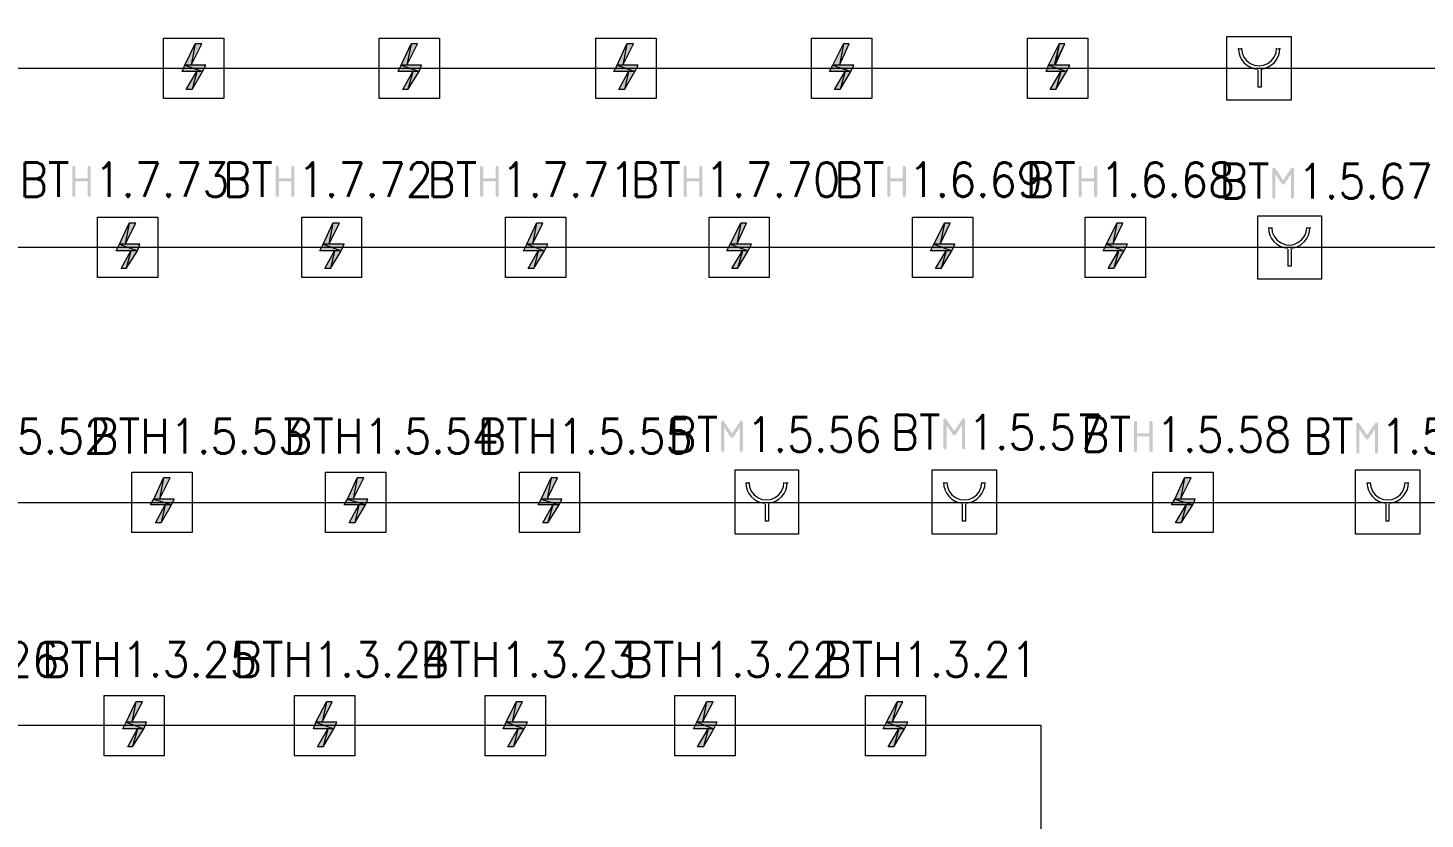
# Model space of a CAD drawing. Header units: millimetres. Extents: x 0 to 420, y 0 to 297.
# Drawn here: x 244.8 to 317.4, y 109.5 to 150.6 of the extents above; entities that cross this region are included whole.
import ezdxf

# ---------------------------------------------------------------- set-up
doc = ezdxf.new("R2010")
doc.units = ezdxf.units.MM
doc.styles.get("Standard").update_dxf_attribs({"font": 'STANDARD'})

msp = doc.modelspace()

# ---------------------------------------------------------------- hatches: boundary and pattern name
h = msp.add_hatch(color=1)
h.paths.add_polyline_path([(253.788334, 149.775333), (253.449667, 149.775333), (253.238001, 148.674666)], flags=0)
h.paths.add_polyline_path([(253.449667, 149.775333), (253.238001, 148.674666), (252.899334, 148.674666)], flags=0)
h = msp.add_hatch(color=1)
h.paths.add_polyline_path([(265.006667, 149.775333), (264.668001, 149.775333), (264.456334, 148.674666)], flags=0)
h.paths.add_polyline_path([(264.668001, 149.775333), (264.456334, 148.674666), (264.160001, 148.674666)], flags=0)
h = msp.add_hatch(color=1)
h.paths.add_polyline_path([(276.225001, 149.775333), (275.886334, 149.775333), (275.674667, 148.674666)], flags=0)
h.paths.add_polyline_path([(275.886334, 149.775333), (275.674667, 148.674666), (275.378334, 148.674666)], flags=0)
h = msp.add_hatch(color=1)
h.paths.add_polyline_path([(287.443334, 149.775333), (287.147001, 149.775333), (286.935334, 148.674666)], flags=0)
h.paths.add_polyline_path([(287.147001, 149.775333), (286.935334, 148.674666), (286.596667, 148.674666)], flags=0)
h = msp.add_hatch(color=1)
h.paths.add_polyline_path([(298.661667, 149.775333), (298.365334, 149.775333), (298.153667, 148.674666)], flags=0)
h.paths.add_polyline_path([(298.365334, 149.775333), (298.153667, 148.674666), (297.815, 148.674666)], flags=0)
h = msp.add_hatch(color=5)
h.paths.add_polyline_path([(298.661667, 149.775333), (298.365334, 149.775333), (298.111334, 148.674666)], flags=0)
h.paths.add_polyline_path([(298.365334, 149.775333), (298.111334, 148.674666), (297.815, 148.674666)], flags=0)
h = msp.add_hatch(color=1)
h.paths.add_polyline_path([(254.000001, 148.674666), (252.899334, 148.674666), (253.830667, 148.335999)], flags=0)
h.paths.add_polyline_path([(252.899334, 148.674666), (253.830667, 148.335999), (252.772334, 148.335999)], flags=0)
h = msp.add_hatch(color=1)
h.paths.add_polyline_path([(253.830667, 148.335999), (253.534334, 148.335999), (253.280334, 147.404666)], flags=0)
h.paths.add_polyline_path([(253.534334, 148.335999), (253.280334, 147.404666), (252.984001, 147.404666)], flags=0)
h = msp.add_hatch(color=1)
h.paths.add_polyline_path([(265.218334, 148.674666), (264.160001, 148.674666), (265.091334, 148.335999)], flags=0)
h.paths.add_polyline_path([(264.160001, 148.674666), (265.091334, 148.335999), (263.990667, 148.335999)], flags=0)
h = msp.add_hatch(color=1)
h.paths.add_polyline_path([(265.091334, 148.335999), (264.752667, 148.335999), (264.498667, 147.404666)], flags=0)
h.paths.add_polyline_path([(264.752667, 148.335999), (264.498667, 147.404666), (264.244667, 147.404666)], flags=0)
h = msp.add_hatch(color=1)
h.paths.add_polyline_path([(276.479001, 148.674666), (275.378334, 148.674666), (276.309667, 148.335999)], flags=0)
h.paths.add_polyline_path([(275.378334, 148.674666), (276.309667, 148.335999), (275.209001, 148.335999)], flags=0)
h = msp.add_hatch(color=1)
h.paths.add_polyline_path([(276.309667, 148.335999), (275.971001, 148.335999), (275.759334, 147.404666)], flags=0)
h.paths.add_polyline_path([(275.971001, 148.335999), (275.759334, 147.404666), (275.463001, 147.404666)], flags=0)
h = msp.add_hatch(color=1)
h.paths.add_polyline_path([(287.697334, 148.674666), (286.596667, 148.674666), (287.528001, 148.335999)], flags=0)
h.paths.add_polyline_path([(286.596667, 148.674666), (287.528001, 148.335999), (286.427334, 148.335999)], flags=0)
h = msp.add_hatch(color=1)
h.paths.add_polyline_path([(287.528001, 148.335999), (287.231667, 148.335999), (286.977667, 147.404666)], flags=0)
h.paths.add_polyline_path([(287.231667, 148.335999), (286.977667, 147.404666), (286.681334, 147.404666)], flags=0)
h = msp.add_hatch(color=1)
h.paths.add_polyline_path([(298.915667, 148.674666), (297.815, 148.674666), (298.746334, 148.335999)], flags=0)
h.paths.add_polyline_path([(297.815, 148.674666), (298.746334, 148.335999), (297.688, 148.335999)], flags=0)
h = msp.add_hatch(color=5)
h.paths.add_polyline_path([(298.915667, 148.674666), (297.815, 148.674666), (298.746334, 148.335999)], flags=0)
h.paths.add_polyline_path([(297.815, 148.674666), (298.746334, 148.335999), (297.688, 148.335999)], flags=0)
h = msp.add_hatch(color=1)
h.paths.add_polyline_path([(298.746334, 148.335999), (298.45, 148.335999), (298.196, 147.404666)], flags=0)
h.paths.add_polyline_path([(298.45, 148.335999), (298.196, 147.404666), (297.899667, 147.404666)], flags=0)
h = msp.add_hatch(color=5)
h.paths.add_polyline_path([(298.746334, 148.335999), (298.45, 148.335999), (298.196, 147.404666)], flags=0)
h.paths.add_polyline_path([(298.45, 148.335999), (298.196, 147.404666), (297.899667, 147.404666)], flags=0)
for points in [[(247.049506, 141.897144), (247.049506, 143.350147), (247.069487, 143.410918), (247.129983, 143.431176), (247.190755, 143.410918), (247.211012, 143.350147), (247.211012, 142.785151), (247.856485, 142.785151), (247.856485, 143.350147), (247.876742, 143.410918), (247.937513, 143.431176), (247.997803, 143.410918), (248.017991, 143.350147), (248.017991, 141.897144), (247.997803, 141.836648), (247.937513, 141.816666), (247.876742, 141.836648), (247.856485, 141.897144), (247.856485, 142.623645), (247.211012, 142.623645), (247.211012, 141.897144), (247.190755, 141.836648), (247.129983, 141.816666), (247.069487, 141.836648)], [(257.632839, 141.897144), (257.632839, 143.350147), (257.65282, 143.410918), (257.713316, 143.431176), (257.774088, 143.410918), (257.794345, 143.350147), (257.794345, 142.785151), (258.439818, 142.785151), (258.439818, 143.350147), (258.460075, 143.410918), (258.520847, 143.431176), (258.581136, 143.410918), (258.601324, 143.350147), (258.601324, 141.897144), (258.581136, 141.836648), (258.520847, 141.816666), (258.460075, 141.836648), (258.439818, 141.897144), (258.439818, 142.623645), (257.794345, 142.623645), (257.794345, 141.897144), (257.774088, 141.836648), (257.713316, 141.816666), (257.65282, 141.836648)], [(268.258506, 141.897144), (268.258506, 143.350147), (268.278487, 143.410918), (268.338983, 143.431176), (268.399754, 143.410918), (268.420012, 143.350147), (268.420012, 142.785151), (269.065485, 142.785151), (269.065485, 143.350147), (269.085742, 143.410918), (269.146513, 143.431176), (269.206802, 143.410918), (269.226991, 143.350147), (269.226991, 141.897144), (269.206802, 141.836648), (269.146513, 141.816666), (269.085742, 141.836648), (269.065485, 141.897144), (269.065485, 142.623645), (268.420012, 142.623645), (268.420012, 141.897144), (268.399754, 141.836648), (268.338983, 141.816666), (268.278487, 141.836648)], [(278.841839, 141.897144), (278.841839, 143.350147), (278.86182, 143.410918), (278.922316, 143.431176), (278.983088, 143.410918), (279.003345, 143.350147), (279.003345, 142.785151), (279.648818, 142.785151), (279.648818, 143.350147), (279.669075, 143.410918), (279.729847, 143.431176), (279.790136, 143.410918), (279.810324, 143.350147), (279.810324, 141.897144), (279.790136, 141.836648), (279.729847, 141.816666), (279.669075, 141.836648), (279.648818, 141.897144), (279.648818, 142.623645), (279.003345, 142.623645), (279.003345, 141.897144), (278.983088, 141.836648), (278.922316, 141.816666), (278.86182, 141.836648)], [(289.425172, 141.897144), (289.425172, 143.350147), (289.445154, 143.410918), (289.50565, 143.431176), (289.566421, 143.410918), (289.586678, 143.350147), (289.586678, 142.785151), (290.232151, 142.785151), (290.232151, 143.350147), (290.252408, 143.410918), (290.31318, 143.431176), (290.373469, 143.410918), (290.393657, 143.350147), (290.393657, 141.897144), (290.373469, 141.836648), (290.31318, 141.816666), (290.252408, 141.836648), (290.232151, 141.897144), (290.232151, 142.623645), (289.586678, 142.623645), (289.586678, 141.897144), (289.566421, 141.836648), (289.50565, 141.816666), (289.445154, 141.836648)], [(299.373505, 141.897144), (299.373505, 143.350147), (299.393487, 143.410918), (299.453983, 143.431176), (299.514754, 143.410918), (299.535011, 143.350147), (299.535011, 142.785151), (300.180485, 142.785151), (300.180485, 143.350147), (300.200742, 143.410918), (300.261513, 143.431176), (300.321802, 143.410918), (300.341991, 143.350147), (300.341991, 141.897144), (300.321802, 141.836648), (300.261513, 141.816666), (300.200742, 141.836648), (300.180485, 141.897144), (300.180485, 142.623645), (299.535011, 142.623645), (299.535011, 141.897144), (299.514754, 141.836648), (299.453983, 141.816666), (299.393487, 141.836648)], [(310.498353, 143.346509), (310.558642, 143.326252), (310.57883, 143.26548), (310.57883, 141.812477), (310.558642, 141.751981), (310.498353, 141.731999), (310.437581, 141.751981), (310.417324, 141.812477), (310.417324, 143.000346), (310.088248, 142.507559), (310.053108, 142.470628), (310.013834, 142.458501), (309.97332, 142.470628), (309.937767, 142.507559), (309.610345, 143.000346), (309.610345, 141.812477), (309.590088, 141.751981), (309.529316, 141.731999), (309.46882, 141.751981), (309.448839, 141.812477), (309.448839, 143.26548), (309.46882, 143.326252), (309.529316, 143.346509), (309.569004, 143.336311), (309.600423, 143.30627), (310.013834, 142.686153), (310.429451, 143.31068), (310.458114, 143.337483)], [(281.838686, 130.180842), (281.898975, 130.160585), (281.919163, 130.099814), (281.919163, 128.64681), (281.898975, 128.586314), (281.838686, 128.566333), (281.777915, 128.586314), (281.757657, 128.64681), (281.757657, 129.834679), (281.428582, 129.341893), (281.393442, 129.304961), (281.354168, 129.292835), (281.313653, 129.304961), (281.2781, 129.341893), (280.950678, 129.834679), (280.950678, 128.64681), (280.930421, 128.586314), (280.86965, 128.566333), (280.809154, 128.586314), (280.789172, 128.64681), (280.789172, 130.099814), (280.809154, 130.160585), (280.86965, 130.180842), (280.909337, 130.170645), (280.940756, 130.140604), (281.354168, 129.520486), (281.769784, 130.145013), (281.798447, 130.171816)], [(293.395686, 130.307842), (293.455975, 130.287585), (293.476163, 130.226814), (293.476163, 128.77381), (293.455975, 128.713314), (293.395686, 128.693333), (293.334914, 128.713314), (293.314657, 128.77381), (293.314657, 129.961679), (292.985582, 129.468893), (292.950442, 129.431961), (292.911168, 129.419835), (292.870653, 129.431961), (292.8351, 129.468893), (292.507678, 129.961679), (292.507678, 128.77381), (292.487421, 128.713314), (292.42665, 128.693333), (292.366154, 128.713314), (292.346172, 128.77381), (292.346172, 130.226814), (292.366154, 130.287585), (292.42665, 130.307842), (292.466337, 130.297645), (292.497756, 130.267604), (292.911168, 129.647486), (293.326784, 130.272013), (293.355447, 130.298816)], [(302.252172, 128.64681), (302.252172, 130.099814), (302.272154, 130.160585), (302.332649, 130.180842), (302.393421, 130.160585), (302.413678, 130.099814), (302.413678, 129.534818), (303.059151, 129.534818), (303.059151, 130.099814), (303.079408, 130.160585), (303.14018, 130.180842), (303.200469, 130.160585), (303.220657, 130.099814), (303.220657, 128.64681), (303.200469, 128.586314), (303.14018, 128.566333), (303.079408, 128.586314), (303.059151, 128.64681), (303.059151, 129.373312), (302.413678, 129.373312), (302.413678, 128.64681), (302.393421, 128.586314), (302.332649, 128.566333), (302.272154, 128.586314)], [(314.858686, 130.096176), (314.918975, 130.075919), (314.939163, 130.015147), (314.939163, 128.562144), (314.918975, 128.501648), (314.858686, 128.481666), (314.797914, 128.501648), (314.777657, 128.562144), (314.777657, 129.750013), (314.448582, 129.257226), (314.413442, 129.220295), (314.374168, 129.208168), (314.333653, 129.220295), (314.2981, 129.257226), (313.970678, 129.750013), (313.970678, 128.562144), (313.950421, 128.501648), (313.889649, 128.481666), (313.829154, 128.501648), (313.809172, 128.562144), (313.809172, 130.015147), (313.829154, 130.075919), (313.889649, 130.096176), (313.929337, 130.085978), (313.960756, 130.055937), (314.374168, 129.43582), (314.789784, 130.060347), (314.818447, 130.08715)]]:
    msp.add_hatch(color=7).paths.add_polyline_path(points, flags=0)
h = msp.add_hatch(color=1)
h.paths.add_polyline_path([(250.359334, 140.461999), (250.020667, 140.461999), (249.809001, 139.361333)], flags=0)
h.paths.add_polyline_path([(250.020667, 140.461999), (249.809001, 139.361333), (249.512667, 139.361333)], flags=0)
h = msp.add_hatch(color=1)
h.paths.add_polyline_path([(260.942667, 140.461999), (260.604001, 140.461999), (260.392334, 139.361333)], flags=0)
h.paths.add_polyline_path([(260.604001, 140.461999), (260.392334, 139.361333), (260.096001, 139.361333)], flags=0)
h = msp.add_hatch(color=1)
h.paths.add_polyline_path([(271.526001, 140.461999), (271.187334, 140.461999), (270.975667, 139.361333)], flags=0)
h.paths.add_polyline_path([(271.187334, 140.461999), (270.975667, 139.361333), (270.679334, 139.361333)], flags=0)
h = msp.add_hatch(color=1)
h.paths.add_polyline_path([(282.109334, 140.461999), (281.813001, 140.461999), (281.601334, 139.361333)], flags=0)
h.paths.add_polyline_path([(281.813001, 140.461999), (281.601334, 139.361333), (281.262667, 139.361333)], flags=0)
h = msp.add_hatch(color=1)
h.paths.add_polyline_path([(292.692667, 140.461999), (292.396334, 140.461999), (292.184667, 139.361333)], flags=0)
h.paths.add_polyline_path([(292.396334, 140.461999), (292.184667, 139.361333), (291.846001, 139.361333)], flags=0)
h = msp.add_hatch(color=1)
h.paths.add_polyline_path([(301.667334, 140.461999), (301.371, 140.461999), (301.159334, 139.361333)], flags=0)
h.paths.add_polyline_path([(301.371, 140.461999), (301.159334, 139.361333), (300.820667, 139.361333)], flags=0)
h = msp.add_hatch(color=1)
h.paths.add_polyline_path([(250.571001, 139.361333), (249.512667, 139.361333), (250.444001, 139.022666)], flags=0)
h.paths.add_polyline_path([(249.512667, 139.361333), (250.444001, 139.022666), (249.343334, 139.022666)], flags=0)
h = msp.add_hatch(color=1)
h.paths.add_polyline_path([(250.444001, 139.022666), (250.105334, 139.022666), (249.851334, 138.091333)], flags=0)
h.paths.add_polyline_path([(250.105334, 139.022666), (249.851334, 138.091333), (249.597334, 138.091333)], flags=0)
h = msp.add_hatch(color=1)
h.paths.add_polyline_path([(261.196667, 139.361333), (260.096001, 139.361333), (261.027334, 139.022666)], flags=0)
h.paths.add_polyline_path([(260.096001, 139.361333), (261.027334, 139.022666), (259.926667, 139.022666)], flags=0)
h = msp.add_hatch(color=1)
h.paths.add_polyline_path([(261.027334, 139.022666), (260.688667, 139.022666), (260.477001, 138.091333)], flags=0)
h.paths.add_polyline_path([(260.688667, 139.022666), (260.477001, 138.091333), (260.180667, 138.091333)], flags=0)
h = msp.add_hatch(color=1)
h.paths.add_polyline_path([(271.780001, 139.361333), (270.679334, 139.361333), (271.610667, 139.022666)], flags=0)
h.paths.add_polyline_path([(270.679334, 139.361333), (271.610667, 139.022666), (270.510001, 139.022666)], flags=0)
h = msp.add_hatch(color=1)
h.paths.add_polyline_path([(271.610667, 139.022666), (271.272001, 139.022666), (271.060334, 138.091333)], flags=0)
h.paths.add_polyline_path([(271.272001, 139.022666), (271.060334, 138.091333), (270.764001, 138.091333)], flags=0)
h = msp.add_hatch(color=1)
h.paths.add_polyline_path([(282.363334, 139.361333), (281.262667, 139.361333), (282.194001, 139.022666)], flags=0)
h.paths.add_polyline_path([(281.262667, 139.361333), (282.194001, 139.022666), (281.093334, 139.022666)], flags=0)
h = msp.add_hatch(color=1)
h.paths.add_polyline_path([(282.194001, 139.022666), (281.897667, 139.022666), (281.643667, 138.091333)], flags=0)
h.paths.add_polyline_path([(281.897667, 139.022666), (281.643667, 138.091333), (281.347334, 138.091333)], flags=0)
h = msp.add_hatch(color=1)
h.paths.add_polyline_path([(292.946667, 139.361333), (291.846001, 139.361333), (292.777334, 139.022666)], flags=0)
h.paths.add_polyline_path([(291.846001, 139.361333), (292.777334, 139.022666), (291.676667, 139.022666)], flags=0)
h = msp.add_hatch(color=1)
h.paths.add_polyline_path([(292.777334, 139.022666), (292.481001, 139.022666), (292.227001, 138.091333)], flags=0)
h.paths.add_polyline_path([(292.481001, 139.022666), (292.227001, 138.091333), (291.930667, 138.091333)], flags=0)
h = msp.add_hatch(color=1)
h.paths.add_polyline_path([(301.921334, 139.361333), (300.820667, 139.361333), (301.752, 139.022666)], flags=0)
h.paths.add_polyline_path([(300.820667, 139.361333), (301.752, 139.022666), (300.651334, 139.022666)], flags=0)
h = msp.add_hatch(color=1)
h.paths.add_polyline_path([(301.752, 139.022666), (301.455667, 139.022666), (301.201667, 138.091333)], flags=0)
h.paths.add_polyline_path([(301.455667, 139.022666), (301.201667, 138.091333), (300.905334, 138.091333)], flags=0)
h = msp.add_hatch(color=1)
h.paths.add_polyline_path([(252.137334, 127.211666), (251.798667, 127.211666), (251.587001, 126.110999)], flags=0)
h.paths.add_polyline_path([(251.798667, 127.211666), (251.587001, 126.110999), (251.290667, 126.110999)], flags=0)
h = msp.add_hatch(color=1)
h.paths.add_polyline_path([(262.212667, 127.211666), (261.874001, 127.211666), (261.662334, 126.110999)], flags=0)
h.paths.add_polyline_path([(261.874001, 127.211666), (261.662334, 126.110999), (261.366001, 126.110999)], flags=0)
h = msp.add_hatch(color=1)
h.paths.add_polyline_path([(272.288001, 127.211666), (271.949334, 127.211666), (271.737667, 126.110999)], flags=0)
h.paths.add_polyline_path([(271.949334, 127.211666), (271.737667, 126.110999), (271.441334, 126.110999)], flags=0)
h = msp.add_hatch(color=1)
h.paths.add_polyline_path([(305.223334, 127.211666), (304.884667, 127.211666), (304.673, 126.110999)], flags=0)
h.paths.add_polyline_path([(304.884667, 127.211666), (304.673, 126.110999), (304.376667, 126.110999)], flags=0)
h = msp.add_hatch(color=1)
h.paths.add_polyline_path([(252.349001, 126.110999), (251.290667, 126.110999), (252.222001, 125.814666)], flags=0)
h.paths.add_polyline_path([(251.290667, 126.110999), (252.222001, 125.814666), (251.121334, 125.814666)], flags=0)
h = msp.add_hatch(color=1)
h.paths.add_polyline_path([(252.222001, 125.814666), (251.883334, 125.814666), (251.671667, 124.883333)], flags=0)
h.paths.add_polyline_path([(251.883334, 125.814666), (251.671667, 124.883333), (251.375334, 124.883333)], flags=0)
h = msp.add_hatch(color=1)
h.paths.add_polyline_path([(262.424334, 126.110999), (261.366001, 126.110999), (262.297334, 125.814666)], flags=0)
h.paths.add_polyline_path([(261.366001, 126.110999), (262.297334, 125.814666), (261.196667, 125.814666)], flags=0)
h = msp.add_hatch(color=1)
h.paths.add_polyline_path([(262.297334, 125.814666), (261.958667, 125.814666), (261.747001, 124.883333)], flags=0)
h.paths.add_polyline_path([(261.958667, 125.814666), (261.747001, 124.883333), (261.450667, 124.883333)], flags=0)
h = msp.add_hatch(color=1)
h.paths.add_polyline_path([(272.499667, 126.110999), (271.441334, 126.110999), (272.372667, 125.814666)], flags=0)
h.paths.add_polyline_path([(271.441334, 126.110999), (272.372667, 125.814666), (271.272001, 125.814666)], flags=0)
h = msp.add_hatch(color=1)
h.paths.add_polyline_path([(272.372667, 125.814666), (272.034001, 125.814666), (271.780001, 124.883333)], flags=0)
h.paths.add_polyline_path([(272.034001, 125.814666), (271.780001, 124.883333), (271.526001, 124.883333)], flags=0)
h = msp.add_hatch(color=1)
h.paths.add_polyline_path([(305.435, 126.110999), (304.376667, 126.110999), (305.308, 125.814666)], flags=0)
h.paths.add_polyline_path([(304.376667, 126.110999), (305.308, 125.814666), (304.207334, 125.814666)], flags=0)
h = msp.add_hatch(color=1)
h.paths.add_polyline_path([(305.308, 125.814666), (304.969334, 125.814666), (304.715334, 124.883333)], flags=0)
h.paths.add_polyline_path([(304.969334, 125.814666), (304.715334, 124.883333), (304.419, 124.883333)], flags=0)
h = msp.add_hatch(color=1)
h.paths.add_polyline_path([(250.698001, 115.57), (250.359334, 115.57), (250.147667, 114.511666)], flags=0)
h.paths.add_polyline_path([(250.359334, 115.57), (250.147667, 114.511666), (249.851334, 114.511666)], flags=0)
h = msp.add_hatch(color=1)
h.paths.add_polyline_path([(260.561667, 115.57), (260.265334, 115.57), (260.053667, 114.511666)], flags=0)
h.paths.add_polyline_path([(260.265334, 115.57), (260.053667, 114.511666), (259.715001, 114.511666)], flags=0)
h = msp.add_hatch(color=1)
h.paths.add_polyline_path([(270.467667, 115.57), (270.129001, 115.57), (269.917334, 114.511666)], flags=0)
h.paths.add_polyline_path([(270.129001, 115.57), (269.917334, 114.511666), (269.621001, 114.511666)], flags=0)
h = msp.add_hatch(color=1)
h.paths.add_polyline_path([(280.373667, 115.57), (280.035001, 115.57), (279.823334, 114.511666)], flags=0)
h.paths.add_polyline_path([(280.035001, 115.57), (279.823334, 114.511666), (279.527001, 114.511666)], flags=0)
h = msp.add_hatch(color=5)
h.paths.add_polyline_path([(290.237334, 115.57), (289.941001, 115.57), (289.687001, 114.511666)], flags=0)
h.paths.add_polyline_path([(289.941001, 115.57), (289.687001, 114.511666), (289.390667, 114.511666)], flags=0)
h = msp.add_hatch(color=1)
h.paths.add_polyline_path([(250.909667, 114.511666), (249.851334, 114.511666), (250.782667, 114.173)], flags=0)
h.paths.add_polyline_path([(249.851334, 114.511666), (250.782667, 114.173), (249.682001, 114.173)], flags=0)
h = msp.add_hatch(color=1)
h.paths.add_polyline_path([(250.782667, 114.173), (250.444001, 114.173), (250.190001, 113.241666)], flags=0)
h.paths.add_polyline_path([(250.444001, 114.173), (250.190001, 113.241666), (249.936001, 113.241666)], flags=0)
h = msp.add_hatch(color=1)
h.paths.add_polyline_path([(260.815667, 114.511666), (259.715001, 114.511666), (260.646334, 114.173)], flags=0)
h.paths.add_polyline_path([(259.715001, 114.511666), (260.646334, 114.173), (259.588001, 114.173)], flags=0)
h = msp.add_hatch(color=1)
h.paths.add_polyline_path([(260.646334, 114.173), (260.350001, 114.173), (260.096001, 113.241666)], flags=0)
h.paths.add_polyline_path([(260.350001, 114.173), (260.096001, 113.241666), (259.799667, 113.241666)], flags=0)
h = msp.add_hatch(color=1)
h.paths.add_polyline_path([(270.721667, 114.511666), (269.621001, 114.511666), (270.552334, 114.173)], flags=0)
h.paths.add_polyline_path([(269.621001, 114.511666), (270.552334, 114.173), (269.451667, 114.173)], flags=0)
h = msp.add_hatch(color=1)
h.paths.add_polyline_path([(270.552334, 114.173), (270.213667, 114.173), (270.002001, 113.241666)], flags=0)
h.paths.add_polyline_path([(270.213667, 114.173), (270.002001, 113.241666), (269.705667, 113.241666)], flags=0)
h = msp.add_hatch(color=1)
h.paths.add_polyline_path([(280.585334, 114.511666), (279.527001, 114.511666), (280.416001, 114.173)], flags=0)
h.paths.add_polyline_path([(279.527001, 114.511666), (280.416001, 114.173), (279.357667, 114.173)], flags=0)
h = msp.add_hatch(color=1)
h.paths.add_polyline_path([(280.416001, 114.173), (280.119667, 114.173), (279.865667, 113.241666)], flags=0)
h.paths.add_polyline_path([(280.119667, 114.173), (279.865667, 113.241666), (279.569334, 113.241666)], flags=0)
h = msp.add_hatch(color=5)
h.paths.add_polyline_path([(290.491334, 114.511666), (289.390667, 114.511666), (290.322001, 114.173)], flags=0)
h.paths.add_polyline_path([(289.390667, 114.511666), (290.322001, 114.173), (289.221334, 114.173)], flags=0)
h = msp.add_hatch(color=5)
h.paths.add_polyline_path([(290.322001, 114.173), (290.025667, 114.173), (289.771667, 113.241666)], flags=0)
h.paths.add_polyline_path([(290.025667, 114.173), (289.771667, 113.241666), (289.475334, 113.241666)], flags=0)

# ---------------------------------------------------------------- linework, layer by layer
at = {"color": 1, "lineweight": 0}
for points in [[(73.702335, 124.714), (76.538668, 124.714), (76.538668, 77.597), (297.434, 77.597), (297.434, 114.342333), (105.664001, 114.342333), (105.664001, 125.941666), (357.251, 125.941666), (357.251, 139.191999), (105.664001, 139.191999), (105.664001, 148.505333), (357.251, 148.505333), (357.251, 185.462333), (262.466667, 185.462333)], [(307.678667, 149.545704), (307.697885, 149.338818), (307.754405, 149.144688), (307.844627, 148.967213), (307.964946, 148.810295), (308.111761, 148.677834), (308.281469, 148.573731), (308.470466, 148.501888), (308.675151, 148.466204)], [(307.678667, 149.521333), (307.848, 149.521333)], [(307.848009, 149.54625), (307.878695, 149.30803), (307.968685, 149.08959), (308.111834, 148.901646), (308.301992, 148.754913), (308.523898, 148.662973), (308.758154, 148.632326), (308.992411, 148.662973), (309.214317, 148.754913), (309.404476, 148.901646), (309.547629, 149.08959), (309.637632, 149.30803), (309.668342, 149.54625)], [(308.841191, 148.466191), (309.045875, 148.501877), (309.234868, 148.573725), (309.40457, 148.677832), (309.551381, 148.810298), (309.671697, 148.967219), (309.761919, 149.144693), (309.818446, 149.338818), (309.837676, 149.545691)], [(309.710667, 149.521333), (309.88, 149.521333)], [(308.694667, 148.420666), (308.694667, 147.531666)], [(308.864, 148.420666), (308.864, 147.531666)], [(308.864, 147.531666), (308.694667, 147.531666)], [(309.245, 140.232371), (309.264218, 140.025485), (309.320739, 139.831354), (309.41096, 139.65388), (309.53128, 139.496961), (309.678094, 139.364501), (309.847802, 139.260398), (310.0368, 139.188555), (310.241485, 139.152871)], [(309.287334, 140.207999), (309.456667, 140.207999)], [(309.414342, 140.232917), (309.445028, 139.994697), (309.535019, 139.776257), (309.678167, 139.588312), (309.868325, 139.44158), (310.090231, 139.34964), (310.324488, 139.318993), (310.558745, 139.34964), (310.780651, 139.44158), (310.970809, 139.588312), (311.113962, 139.776257), (311.203965, 139.994697), (311.234676, 140.232917)], [(310.407525, 139.152858), (310.612208, 139.188544), (310.801201, 139.260391), (310.970904, 139.364499), (311.117714, 139.496965), (311.238031, 139.653885), (311.328253, 139.83136), (311.384779, 140.025484), (311.404009, 140.232358)], [(311.277, 140.207999), (311.446334, 140.207999)], [(310.261, 139.107333), (310.261, 138.218333)], [(310.430334, 139.107333), (310.430334, 138.218333)], [(310.430334, 138.218333), (310.261, 138.218333)], [(282.067001, 126.982037), (282.086218, 126.775152), (282.142739, 126.581021), (282.23296, 126.403546), (282.35328, 126.246628), (282.500095, 126.114167), (282.669802, 126.010065), (282.8588, 125.938221), (283.063485, 125.902537)], [(282.109334, 126.957666), (282.278667, 126.957666)], [(282.236342, 126.982584), (282.267028, 126.744363), (282.357019, 126.525923), (282.500167, 126.337979), (282.690325, 126.191247), (282.912231, 126.099306), (283.146488, 126.06866), (283.380745, 126.099306), (283.602651, 126.191247), (283.792809, 126.337979), (283.935962, 126.525923), (284.025965, 126.744363), (284.056676, 126.982584)], [(283.229525, 125.902525), (283.434208, 125.93821), (283.623202, 126.010058), (283.792904, 126.114166), (283.939714, 126.246631), (284.060031, 126.403552), (284.150253, 126.581026), (284.206779, 126.775151), (284.226009, 126.982025)], [(284.099001, 126.957666), (284.268334, 126.957666)], [(292.354001, 126.982037), (292.373218, 126.775152), (292.429739, 126.581021), (292.51996, 126.403546), (292.64028, 126.246628), (292.787094, 126.114167), (292.956802, 126.010065), (293.1458, 125.938221), (293.350485, 125.902537)], [(292.354001, 126.957666), (292.523334, 126.957666)], [(292.523342, 126.982584), (292.554028, 126.744363), (292.644019, 126.525923), (292.787167, 126.337979), (292.977325, 126.191247), (293.199231, 126.099306), (293.433488, 126.06866), (293.667745, 126.099306), (293.889651, 126.191247), (294.079809, 126.337979), (294.222962, 126.525923), (294.312965, 126.744363), (294.343676, 126.982584)], [(293.516525, 125.902525), (293.721208, 125.93821), (293.910201, 126.010058), (294.079904, 126.114166), (294.226714, 126.246631), (294.347031, 126.403552), (294.437253, 126.581026), (294.493779, 126.775151), (294.513009, 126.982025)], [(294.343667, 126.957666), (294.513001, 126.957666)], [(314.367334, 126.982037), (314.386551, 126.775152), (314.443072, 126.581021), (314.533293, 126.403546), (314.653613, 126.246628), (314.800428, 126.114167), (314.970135, 126.010065), (315.159133, 125.938221), (315.363818, 125.902537)], [(314.367334, 126.957666), (314.536667, 126.957666)], [(314.536676, 126.982584), (314.567361, 126.744363), (314.657352, 126.525923), (314.8005, 126.337979), (314.990658, 126.191247), (315.212564, 126.099306), (315.446821, 126.06866), (315.681078, 126.099306), (315.902984, 126.191247), (316.093143, 126.337979), (316.236295, 126.525923), (316.326299, 126.744363), (316.357009, 126.982584)], [(315.529858, 125.902525), (315.734541, 125.93821), (315.923535, 126.010058), (316.093237, 126.114166), (316.240047, 126.246631), (316.360364, 126.403552), (316.450586, 126.581026), (316.507113, 126.775151), (316.526342, 126.982025)], [(316.357, 126.957666), (316.526334, 126.957666)], [(283.083001, 125.856999), (283.083001, 124.968)], [(283.252334, 125.856999), (283.252334, 124.968)], [(293.327667, 125.856999), (293.327667, 124.968)], [(293.497001, 125.856999), (293.497001, 124.968)], [(315.341, 125.856999), (315.341, 124.968)], [(315.510334, 125.856999), (315.510334, 124.968)], [(283.252334, 124.968), (283.083001, 124.968)], [(293.497001, 124.968), (293.327667, 124.968)], [(315.510334, 124.968), (315.341, 124.968)]]:
    msp.add_lwpolyline(points, dxfattribs=at)
at = {"color": 7, "lineweight": 0}
for points in [[(251.798667, 150.071666), (254.931334, 150.071666)], [(263.017001, 150.071666), (266.149667, 150.071666)], [(274.277667, 150.071666), (277.410334, 150.071666)], [(285.496001, 150.071666), (288.628667, 150.071666)], [(296.714334, 150.071666), (299.847, 150.071666)], [(296.714334, 150.071666), (299.847, 150.071666)], [(307.086, 150.156333), (310.430334, 150.156333)], [(248.369667, 140.758333), (251.502334, 140.758333)], [(258.995334, 140.758333), (262.085667, 140.758333)], [(269.578667, 140.758333), (272.711334, 140.758333)], [(280.162001, 140.758333), (283.294667, 140.758333)], [(290.745334, 140.758333), (293.878001, 140.758333)], [(299.72, 140.758333), (302.852667, 140.758333)], [(308.694667, 140.842999), (311.996667, 140.842999)], [(250.147667, 127.507999), (253.280334, 127.507999)], [(260.223001, 127.507999), (263.355667, 127.507999)], [(270.298334, 127.507999), (273.431001, 127.507999)], [(281.516667, 127.634999), (284.818667, 127.634999)], [(291.761334, 127.634999), (295.105667, 127.634999)], [(303.233667, 127.507999), (306.366334, 127.507999)], [(313.774667, 127.634999), (317.119, 127.634999)], [(248.708334, 115.908666), (251.841001, 115.908666)], [(258.614334, 115.908666), (261.747001, 115.908666)], [(268.520334, 115.908666), (271.653001, 115.908666)], [(278.384001, 115.908666), (281.516667, 115.908666)], [(288.290001, 115.908666), (291.422667, 115.908666)]]:
    msp.add_lwpolyline(points, dxfattribs=at)
at = {"color": 1, "lineweight": 0}
for points in [[(254.931334, 146.938999), (251.798667, 146.938999), (251.798667, 150.071666), (254.931334, 150.071666)], [(253.449667, 149.775333), (253.238001, 148.674666), (252.899334, 148.674666)], [(253.788334, 149.775333), (253.449667, 149.775333), (253.238001, 148.674666)], [(266.149667, 146.938999), (263.017001, 146.938999), (263.017001, 150.071666), (266.149667, 150.071666)], [(264.668001, 149.775333), (264.456334, 148.674666), (264.160001, 148.674666)], [(265.006667, 149.775333), (264.668001, 149.775333), (264.456334, 148.674666)], [(277.410334, 146.938999), (274.277667, 146.938999), (274.277667, 150.071666), (277.410334, 150.071666)], [(275.886334, 149.775333), (275.674667, 148.674666), (275.378334, 148.674666)], [(276.225001, 149.775333), (275.886334, 149.775333), (275.674667, 148.674666)], [(288.628667, 146.938999), (285.496001, 146.938999), (285.496001, 150.071666), (288.628667, 150.071666)], [(287.147001, 149.775333), (286.935334, 148.674666), (286.596667, 148.674666)], [(287.443334, 149.775333), (287.147001, 149.775333), (286.935334, 148.674666)], [(299.847, 146.938999), (296.714334, 146.938999), (296.714334, 150.071666), (299.847, 150.071666)], [(298.365334, 149.775333), (298.153667, 148.674666), (297.815, 148.674666)], [(298.661667, 149.775333), (298.365334, 149.775333), (298.153667, 148.674666)], [(310.430334, 150.156333), (310.430334, 146.854333), (307.086, 146.854333), (307.086, 150.156333)], [(252.899334, 148.674666), (253.830667, 148.335999), (252.772334, 148.335999)], [(254.000001, 148.674666), (252.899334, 148.674666), (253.830667, 148.335999)], [(253.534334, 148.335999), (253.280334, 147.404666), (252.984001, 147.404666)], [(253.830667, 148.335999), (253.534334, 148.335999), (253.280334, 147.404666)], [(264.160001, 148.674666), (265.091334, 148.335999), (263.990667, 148.335999)], [(265.218334, 148.674666), (264.160001, 148.674666), (265.091334, 148.335999)], [(264.752667, 148.335999), (264.498667, 147.404666), (264.244667, 147.404666)], [(265.091334, 148.335999), (264.752667, 148.335999), (264.498667, 147.404666)], [(275.378334, 148.674666), (276.309667, 148.335999), (275.209001, 148.335999)], [(276.479001, 148.674666), (275.378334, 148.674666), (276.309667, 148.335999)], [(275.971001, 148.335999), (275.759334, 147.404666), (275.463001, 147.404666)], [(276.309667, 148.335999), (275.971001, 148.335999), (275.759334, 147.404666)], [(286.596667, 148.674666), (287.528001, 148.335999), (286.427334, 148.335999)], [(287.697334, 148.674666), (286.596667, 148.674666), (287.528001, 148.335999)], [(287.231667, 148.335999), (286.977667, 147.404666), (286.681334, 147.404666)], [(287.528001, 148.335999), (287.231667, 148.335999), (286.977667, 147.404666)], [(297.815, 148.674666), (298.746334, 148.335999), (297.688, 148.335999)], [(298.915667, 148.674666), (297.815, 148.674666), (298.746334, 148.335999)], [(298.45, 148.335999), (298.196, 147.404666), (297.899667, 147.404666)], [(298.746334, 148.335999), (298.45, 148.335999), (298.196, 147.404666)], [(251.502334, 137.625666), (248.369667, 137.625666), (248.369667, 140.758333), (251.502334, 140.758333)], [(250.020667, 140.461999), (249.809001, 139.361333), (249.512667, 139.361333)], [(250.359334, 140.461999), (250.020667, 140.461999), (249.809001, 139.361333)], [(262.085667, 137.625666), (258.995334, 137.625666), (258.995334, 140.758333), (262.085667, 140.758333)], [(260.604001, 140.461999), (260.392334, 139.361333), (260.096001, 139.361333)], [(260.942667, 140.461999), (260.604001, 140.461999), (260.392334, 139.361333)], [(272.711334, 137.625666), (269.578667, 137.625666), (269.578667, 140.758333), (272.711334, 140.758333)], [(271.187334, 140.461999), (270.975667, 139.361333), (270.679334, 139.361333)], [(271.526001, 140.461999), (271.187334, 140.461999), (270.975667, 139.361333)], [(283.294667, 137.625666), (280.162001, 137.625666), (280.162001, 140.758333), (283.294667, 140.758333)], [(281.813001, 140.461999), (281.601334, 139.361333), (281.262667, 139.361333)], [(282.109334, 140.461999), (281.813001, 140.461999), (281.601334, 139.361333)], [(293.878001, 137.625666), (290.745334, 137.625666), (290.745334, 140.758333), (293.878001, 140.758333)], [(292.396334, 140.461999), (292.184667, 139.361333), (291.846001, 139.361333)], [(292.692667, 140.461999), (292.396334, 140.461999), (292.184667, 139.361333)], [(302.852667, 137.625666), (299.72, 137.625666), (299.72, 140.758333), (302.852667, 140.758333)], [(301.371, 140.461999), (301.159334, 139.361333), (300.820667, 139.361333)], [(301.667334, 140.461999), (301.371, 140.461999), (301.159334, 139.361333)], [(311.996667, 140.842999), (311.996667, 137.540999), (308.694667, 137.540999), (308.694667, 140.842999)], [(249.512667, 139.361333), (250.444001, 139.022666), (249.343334, 139.022666)], [(250.571001, 139.361333), (249.512667, 139.361333), (250.444001, 139.022666)], [(250.105334, 139.022666), (249.851334, 138.091333), (249.597334, 138.091333)], [(250.444001, 139.022666), (250.105334, 139.022666), (249.851334, 138.091333)], [(260.096001, 139.361333), (261.027334, 139.022666), (259.926667, 139.022666)], [(261.196667, 139.361333), (260.096001, 139.361333), (261.027334, 139.022666)], [(260.688667, 139.022666), (260.477001, 138.091333), (260.180667, 138.091333)], [(261.027334, 139.022666), (260.688667, 139.022666), (260.477001, 138.091333)], [(270.679334, 139.361333), (271.610667, 139.022666), (270.510001, 139.022666)], [(271.780001, 139.361333), (270.679334, 139.361333), (271.610667, 139.022666)], [(271.272001, 139.022666), (271.060334, 138.091333), (270.764001, 138.091333)], [(271.610667, 139.022666), (271.272001, 139.022666), (271.060334, 138.091333)], [(281.262667, 139.361333), (282.194001, 139.022666), (281.093334, 139.022666)], [(282.363334, 139.361333), (281.262667, 139.361333), (282.194001, 139.022666)], [(281.897667, 139.022666), (281.643667, 138.091333), (281.347334, 138.091333)], [(282.194001, 139.022666), (281.897667, 139.022666), (281.643667, 138.091333)], [(291.846001, 139.361333), (292.777334, 139.022666), (291.676667, 139.022666)], [(292.946667, 139.361333), (291.846001, 139.361333), (292.777334, 139.022666)], [(292.481001, 139.022666), (292.227001, 138.091333), (291.930667, 138.091333)], [(292.777334, 139.022666), (292.481001, 139.022666), (292.227001, 138.091333)], [(300.820667, 139.361333), (301.752, 139.022666), (300.651334, 139.022666)], [(301.921334, 139.361333), (300.820667, 139.361333), (301.752, 139.022666)], [(301.455667, 139.022666), (301.201667, 138.091333), (300.905334, 138.091333)], [(301.752, 139.022666), (301.455667, 139.022666), (301.201667, 138.091333)], [(253.280334, 124.375333), (250.147667, 124.375333), (250.147667, 127.507999), (253.280334, 127.507999)], [(251.798667, 127.211666), (251.587001, 126.110999), (251.290667, 126.110999)], [(252.137334, 127.211666), (251.798667, 127.211666), (251.587001, 126.110999)], [(263.355667, 124.375333), (260.223001, 124.375333), (260.223001, 127.507999), (263.355667, 127.507999)], [(261.874001, 127.211666), (261.662334, 126.110999), (261.366001, 126.110999)], [(262.212667, 127.211666), (261.874001, 127.211666), (261.662334, 126.110999)], [(273.431001, 124.375333), (270.298334, 124.375333), (270.298334, 127.507999), (273.431001, 127.507999)], [(271.949334, 127.211666), (271.737667, 126.110999), (271.441334, 126.110999)], [(272.288001, 127.211666), (271.949334, 127.211666), (271.737667, 126.110999)], [(284.818667, 127.634999), (284.818667, 124.290666), (281.516667, 124.290666), (281.516667, 127.634999)], [(295.105667, 127.634999), (295.105667, 124.290666), (291.761334, 124.290666), (291.761334, 127.634999)], [(306.366334, 124.375333), (303.233667, 124.375333), (303.233667, 127.507999), (306.366334, 127.507999)], [(304.884667, 127.211666), (304.673, 126.110999), (304.376667, 126.110999)], [(305.223334, 127.211666), (304.884667, 127.211666), (304.673, 126.110999)], [(317.119, 127.634999), (317.119, 124.290666), (313.774667, 124.290666), (313.774667, 127.634999)], [(251.290667, 126.110999), (252.222001, 125.814666), (251.121334, 125.814666)], [(252.349001, 126.110999), (251.290667, 126.110999), (252.222001, 125.814666)], [(251.883334, 125.814666), (251.671667, 124.883333), (251.375334, 124.883333)], [(252.222001, 125.814666), (251.883334, 125.814666), (251.671667, 124.883333)], [(261.366001, 126.110999), (262.297334, 125.814666), (261.196667, 125.814666)], [(262.424334, 126.110999), (261.366001, 126.110999), (262.297334, 125.814666)], [(261.958667, 125.814666), (261.747001, 124.883333), (261.450667, 124.883333)], [(262.297334, 125.814666), (261.958667, 125.814666), (261.747001, 124.883333)], [(271.441334, 126.110999), (272.372667, 125.814666), (271.272001, 125.814666)], [(272.499667, 126.110999), (271.441334, 126.110999), (272.372667, 125.814666)], [(272.034001, 125.814666), (271.780001, 124.883333), (271.526001, 124.883333)], [(272.372667, 125.814666), (272.034001, 125.814666), (271.780001, 124.883333)], [(304.376667, 126.110999), (305.308, 125.814666), (304.207334, 125.814666)], [(305.435, 126.110999), (304.376667, 126.110999), (305.308, 125.814666)], [(304.969334, 125.814666), (304.715334, 124.883333), (304.419, 124.883333)], [(305.308, 125.814666), (304.969334, 125.814666), (304.715334, 124.883333)], [(251.841001, 112.776), (248.708334, 112.776), (248.708334, 115.908666), (251.841001, 115.908666)], [(250.359334, 115.57), (250.147667, 114.511666), (249.851334, 114.511666)], [(250.698001, 115.57), (250.359334, 115.57), (250.147667, 114.511666)], [(261.747001, 112.776), (258.614334, 112.776), (258.614334, 115.908666), (261.747001, 115.908666)], [(260.265334, 115.57), (260.053667, 114.511666), (259.715001, 114.511666)], [(260.561667, 115.57), (260.265334, 115.57), (260.053667, 114.511666)], [(271.653001, 112.776), (268.520334, 112.776), (268.520334, 115.908666), (271.653001, 115.908666)], [(270.129001, 115.57), (269.917334, 114.511666), (269.621001, 114.511666)], [(270.467667, 115.57), (270.129001, 115.57), (269.917334, 114.511666)], [(281.516667, 112.776), (278.384001, 112.776), (278.384001, 115.908666), (281.516667, 115.908666)], [(280.035001, 115.57), (279.823334, 114.511666), (279.527001, 114.511666)], [(280.373667, 115.57), (280.035001, 115.57), (279.823334, 114.511666)], [(249.851334, 114.511666), (250.782667, 114.173), (249.682001, 114.173)], [(250.909667, 114.511666), (249.851334, 114.511666), (250.782667, 114.173)], [(250.444001, 114.173), (250.190001, 113.241666), (249.936001, 113.241666)], [(250.782667, 114.173), (250.444001, 114.173), (250.190001, 113.241666)], [(259.715001, 114.511666), (260.646334, 114.173), (259.588001, 114.173)], [(260.815667, 114.511666), (259.715001, 114.511666), (260.646334, 114.173)], [(260.350001, 114.173), (260.096001, 113.241666), (259.799667, 113.241666)], [(260.646334, 114.173), (260.350001, 114.173), (260.096001, 113.241666)], [(269.621001, 114.511666), (270.552334, 114.173), (269.451667, 114.173)], [(270.721667, 114.511666), (269.621001, 114.511666), (270.552334, 114.173)], [(270.213667, 114.173), (270.002001, 113.241666), (269.705667, 113.241666)], [(270.552334, 114.173), (270.213667, 114.173), (270.002001, 113.241666)], [(279.527001, 114.511666), (280.416001, 114.173), (279.357667, 114.173)], [(280.585334, 114.511666), (279.527001, 114.511666), (280.416001, 114.173)], [(280.119667, 114.173), (279.865667, 113.241666), (279.569334, 113.241666)], [(280.416001, 114.173), (280.119667, 114.173), (279.865667, 113.241666)]]:
    msp.add_lwpolyline(points, close=True, dxfattribs=at)
at = {"color": 5, "lineweight": 0}
for points in [[(299.847, 146.938999), (296.714334, 146.938999), (296.714334, 150.071666), (299.847, 150.071666)], [(298.365334, 149.775333), (298.111334, 148.674666), (297.815, 148.674666)], [(298.661667, 149.775333), (298.365334, 149.775333), (298.111334, 148.674666)], [(297.815, 148.674666), (298.746334, 148.335999), (297.688, 148.335999)], [(298.915667, 148.674666), (297.815, 148.674666), (298.746334, 148.335999)], [(298.45, 148.335999), (298.196, 147.404666), (297.899667, 147.404666)], [(298.746334, 148.335999), (298.45, 148.335999), (298.196, 147.404666)], [(291.422667, 112.776), (288.290001, 112.776), (288.290001, 115.908666), (291.422667, 115.908666)], [(289.941001, 115.57), (289.687001, 114.511666), (289.390667, 114.511666)], [(290.237334, 115.57), (289.941001, 115.57), (289.687001, 114.511666)], [(289.390667, 114.511666), (290.322001, 114.173), (289.221334, 114.173)], [(290.491334, 114.511666), (289.390667, 114.511666), (290.322001, 114.173)], [(290.025667, 114.173), (289.771667, 113.241666), (289.475334, 113.241666)], [(290.322001, 114.173), (290.025667, 114.173), (289.771667, 113.241666)]]:
    msp.add_lwpolyline(points, close=True, dxfattribs=at)

# ---------------------------------------------------------------- texts
at = {"color": 7, "char_height": 1.798339, "attachment_point": 1}
for s, insert, width in [('BT', (244.305674, 143.615005), 2.59760078), ('1.7.73', (248.200337, 143.615005), 5.79464789), ('BT', (254.889007, 143.615005), 2.59760078), ('1.7.72', (258.78367, 143.615005), 5.79464789), ('BT', (265.514663, 143.615005), 2.59760078), ('1.7.71', (269.367003, 143.615005), 5.395017), ('BT', (276.097997, 143.615005), 2.59760078), ('1.7.70', (279.950337, 143.615005), 5.79464789), ('BT', (286.68133, 143.615005), 2.59760078), ('1.6.69', (290.533653, 143.615005), 5.79464789), ('BT', (296.62968, 143.615005), 2.59760078), ('1.6.68', (300.481986, 143.615005), 5.79464789), ('BT', (306.705, 143.530342), 2.59760078), ('1.5.67', (310.769007, 143.530342), 5.79464789), ('BTH1.5.52', (237.913333, 130.280005), 10.59021856), ('BTH1.5.53', (247.98867, 130.280005), 10.59021856), ('BTH1.5.54', (258.064007, 130.280005), 10.790034), ('BTH1.5.55', (268.139326, 130.280005), 10.59021856), ('BT', (278.045337, 130.364668), 2.59760078), ('1.5.56', (282.109344, 130.364668), 5.79464789), ('BT', (289.60234, 130.491672), 2.59760078), ('1.5.57', (293.624007, 130.491672), 5.79464789), ('BT', (299.508333, 130.364668), 2.59760078), ('1.5.58', (303.403014, 130.364668), 5.79464789), ('BT', (311.06532, 130.280005), 2.59760078), ('1.5.59', (315.086986, 130.280005), 5.79464789), ('BTH1.3.26', (235.204007, 118.680679), 10.59021856), ('BTH1.3.25', (245.490993, 118.680679), 10.59021856), ('BTH1.3.24', (255.439326, 118.680679), 10.790034), ('BTH1.3.23', (265.175993, 118.680679), 10.59021856), ('BTH1.3.22', (275.759326, 118.680679), 10.59021856), ('BTH1.3.21', (286.08867, 118.680679), 10.19058767)]:
    msp.add_mtext(s, dxfattribs=dict(at, insert=insert, width=width))

doc.saveas('drawing.dxf')
